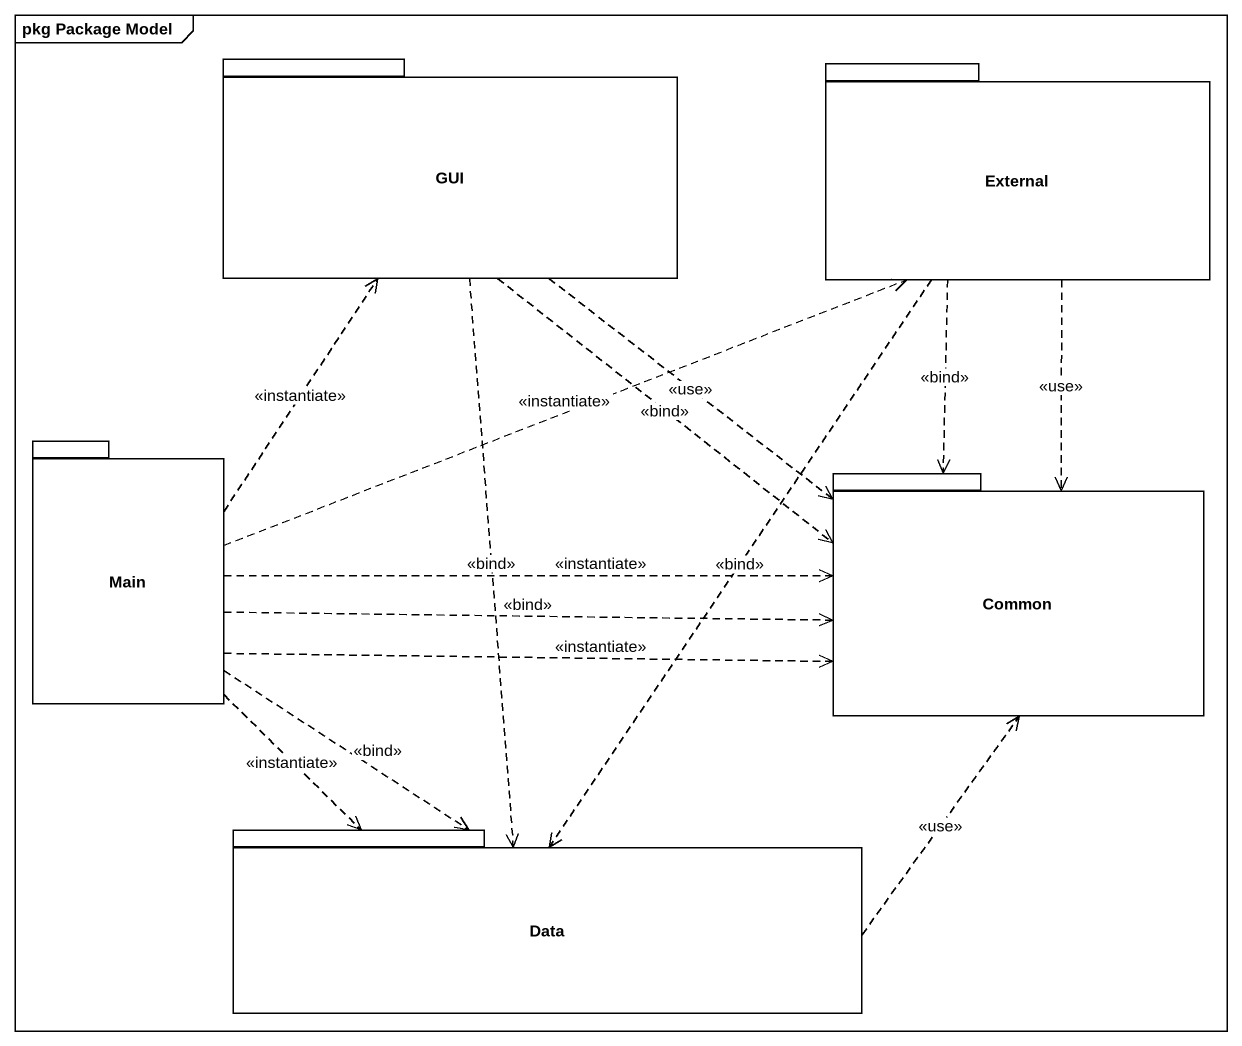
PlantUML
@startuml
mainframe pkg Package Model
package GUI {
}
package External {
}
package Main {
}
package Common {
}
package Data {
}
GUI ..> Common : <<use>>
GUI ..> Common : <<bind>>
GUI ..> Data : <<bind>>
External ..> Common : <<use>>
External ..> Common : <<bind>>
External ..> Data : <<bind>>
Main .up.> GUI : <<instantiate>>
Main .right.> External : <<instantiate>>
Main .right.> Common : <<instantiate>>
Main .right.> Common : <<instantiate>>
Main .right.> Common : <<bind>>
Main ..> Data : <<instantiate>>
Main ..> Data : <<bind>>
Data .up.> Common : <<use>>
@enduml
